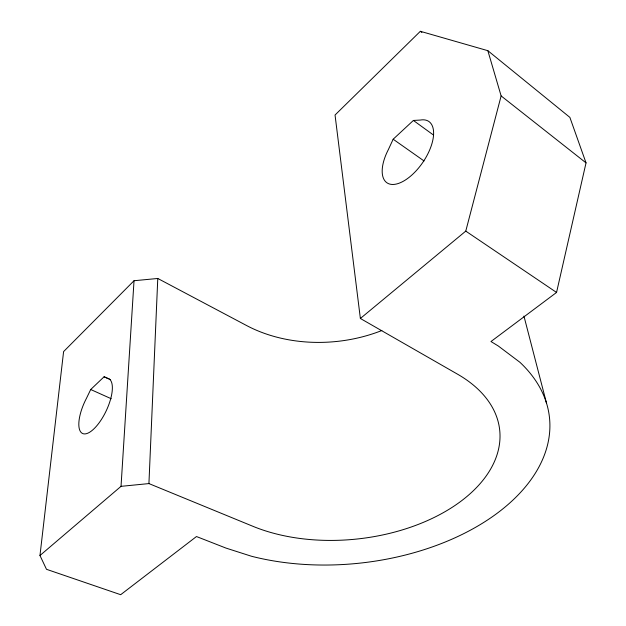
<?xml version="1.0" encoding="UTF-8"?>
<svg xmlns="http://www.w3.org/2000/svg" width="626" height="626" viewBox="0 0 626 626"><rect width="100%" height="100%" fill="white"/><g stroke="black" fill="none" stroke-linecap="round" stroke-linejoin="round"><path stroke-width="0.94" d="M148.925 483.585L157.775 278.468L134.027 280.73L63.594 351.593L39.97 555.505L46.496 569.308L120.677 594.7L196.478 536.537L226.025 548.102L251.495 556.256A204.624 124.848 -6 0 0 494.994 514.854A204.624 124.848 -6 0 0 519.893 362.266L498.304 346.006L490.972 341.53L556.553 292.452L586.03 162.877L569.879 117.383L487.85 50.69L420.351 31.3L335.043 115.02L360.373 318.477L457.512 374.168A153.589 93.344 -6 0 1 460.564 501.52A153.589 93.344 -6 0 1 252.912 526.302L148.925 483.585L121.029 486.339L39.97 555.505M121.029 486.339L134.027 280.73M360.373 318.477L465.767 231.111L501.129 95.927L487.85 50.69M393.167 139.222L388.347 149.622A37.122 18.107 -55.7 0 0 392.565 184.467A37.122 18.107 -55.7 0 0 429.514 150.31A37.122 18.107 -55.7 0 0 420.328 120.059L413.387 120.45L393.167 139.222L424.037 160.952M90.715 389.513L86.443 398.347A30.361 11.636 -64.5 0 0 82.178 433.286A30.361 11.636 -64.5 0 0 106.506 410.202A30.361 11.636 -64.5 0 0 107.57 378.292L104.104 376.758L90.715 389.513L111.217 398.731M104.104 376.758L110.231 379.575M157.775 278.468L246.683 325.583A130.537 96.576 -5.7 0 0 381.86 330.512M465.767 231.111L556.553 292.452M413.387 120.45L433.161 134.801M420.351 31.3L421.877 32.505M501.129 95.927L586.03 162.877M523.946 316.099L546.467 402.988"/></g></svg>
